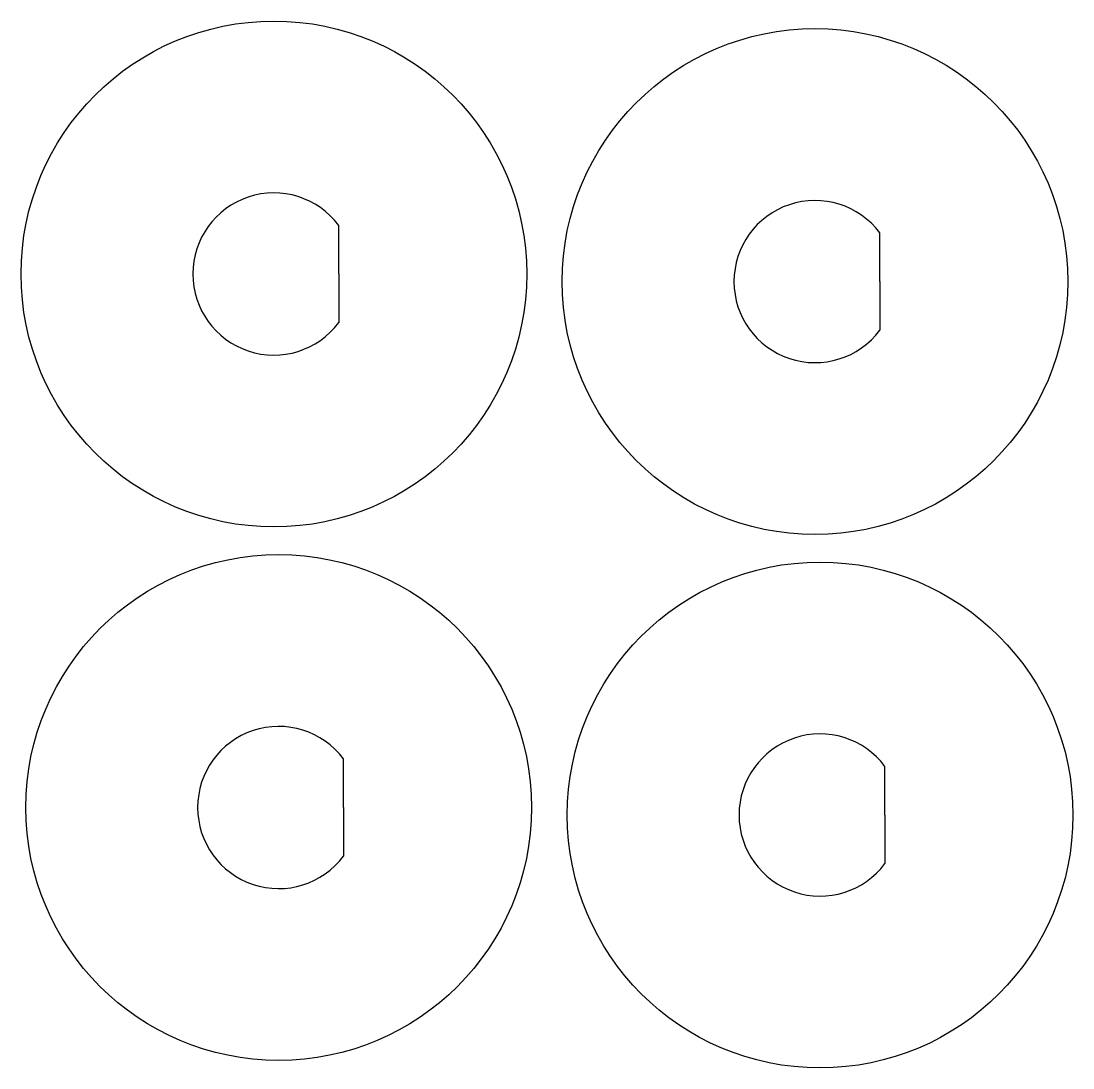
# Model space of a CAD drawing. Header units: millimetres. Extents: x 2.3 to 34.7, y 5.4 to 37.7.
import ezdxf

# ---------------------------------------------------------------- set-up
doc = ezdxf.new("R2010")
doc.units = ezdxf.units.MM
doc.header["$MEASUREMENT"] = 0

msp = doc.modelspace()

# ---------------------------------------------------------------- linework, layer by layer
for p, q in [((12.077, 29.892), (12.077, 31.392)), ((28.769, 29.658), (28.769, 31.158)), ((12.077, 29.892), (12.077, 28.392)), ((28.769, 29.658), (28.769, 28.158)), ((12.225, 13.44), (12.225, 14.94)), ((28.925, 13.209), (28.925, 14.709)), ((12.225, 13.44), (12.225, 11.94)), ((28.925, 13.209), (28.925, 11.709))]:
    msp.add_line(p, q)
for centre in [(10.077, 29.892), (26.769, 29.658), (10.225, 13.44), (26.925, 13.209)]:
    msp.add_circle(centre, 7.8)
for centre in [(10.077, 29.892), (26.769, 29.658), (10.225, 13.44), (26.925, 13.209)]:
    msp.add_arc(centre, 2.5, 36.8699, 323.1301)

doc.saveas('drawing.dxf')
